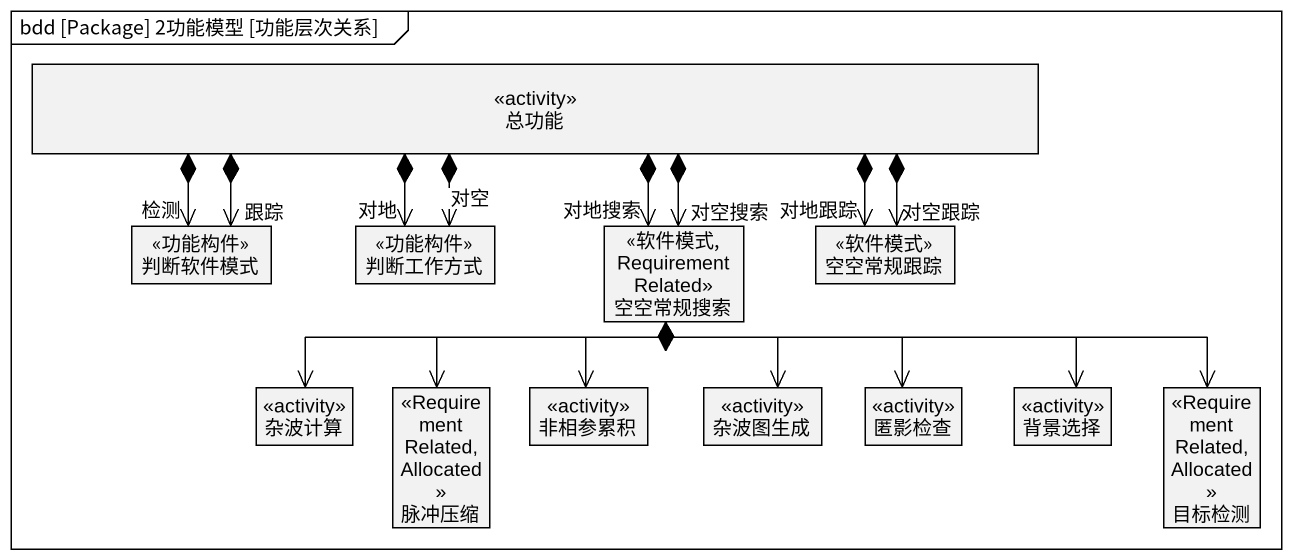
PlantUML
@startuml
mainframe bdd [Package] 2功能模型 [功能层次关系]
hide circle
hide empty members
class 总功能 <<activity>>
class 判断软件模式 <<功能构件>>
class 判断工作方式 <<功能构件>>
class 空空常规搜索 <<软件模式, RequirementRelated>>
class 空空常规跟踪 <<软件模式>>
class 杂波计算 <<activity>>
class 脉冲压缩 <<RequirementRelated, Allocated>>
class 非相参累积 <<activity>>
class 杂波图生成 <<activity>>
class 匿影检查 <<activity>>
class 背景选择 <<activity>>
class 目标检测 <<RequirementRelated, Allocated>>
总功能 *-left-> "跟踪" 判断软件模式
总功能 *-left-> "检测" 判断软件模式
总功能 *--> "对空" 判断工作方式
总功能 *--> "对地" 判断工作方式
总功能 *--> "对空搜索" 空空常规搜索
总功能 *--> "对地搜索" 空空常规搜索
总功能 *-right-> "对地跟踪" 空空常规跟踪
总功能 *-right-> "对空跟踪" 空空常规跟踪
空空常规搜索 *-left-> 杂波计算
空空常规搜索 *--> 脉冲压缩
空空常规搜索 *--> 非相参累积
空空常规搜索 *--> 杂波图生成
空空常规搜索 *-right-> 匿影检查
空空常规搜索 *-right-> 背景选择
空空常规搜索 *-right-> 目标检测
@enduml
